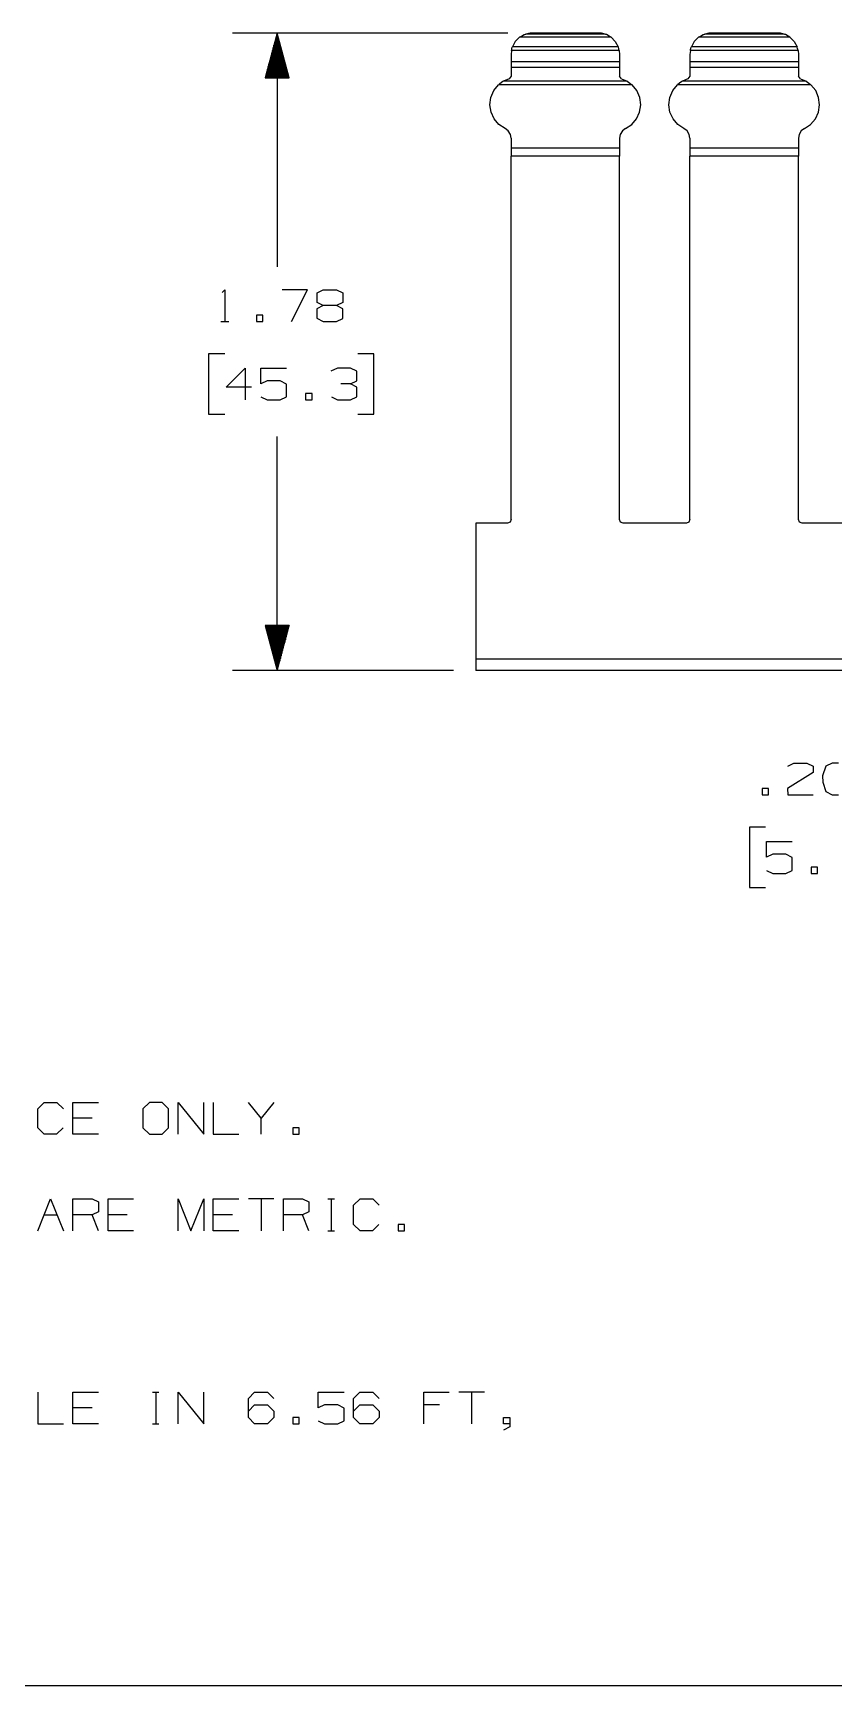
# Model space of a CAD drawing. Extents: x 0.6 to 16.4, y 0.4 to 10.6.
# Drawn here: x 3.915 to 6.154, y 0.44 to 5.062 of the extents above; entities that cross this region are included whole.
import ezdxf

# ---------------------------------------------------------------- set-up
doc = ezdxf.new("R2010")
doc.units = 0
doc.header["$MEASUREMENT"] = 0
doc.layers.add('1', color=7, linetype='Continuous')

msp = doc.modelspace()

# ---------------------------------------------------------------- linework, layer by layer
at = {"layer": '1', "color": 7, "linetype": 'Continuous'}
for p, q in [((5.241865, 5.061882), (4.472581, 5.061882)), ((4.597581, 5.061882), (4.564087, 4.936882)), ((4.592581, 4.936882), (4.592581, 5.043222)), ((4.594581, 4.936882), (4.594581, 5.050686)), ((4.596581, 4.936882), (4.596581, 5.05815)), ((4.597581, 5.061882), (4.597581, 4.407735)), ((4.631074, 4.936882), (4.597581, 5.061882)), ((4.598581, 4.936882), (4.598581, 5.05815)), ((4.600581, 4.936882), (4.600581, 5.050686)), ((4.602581, 4.936882), (4.602581, 5.043222)), ((5.263114, 5.03806), (5.255074, 5.023278)), ((5.274944, 5.050028), (5.263114, 5.03806)), ((5.274944, 5.050028), (5.280248, 5.053634)), ((5.530766, 5.050028), (5.274944, 5.050028)), ((5.280248, 5.053634), (5.287721, 5.057463)), ((5.287721, 5.057463), (5.289796, 5.058304)), ((5.289796, 5.058304), (5.291581, 5.058956)), ((5.291581, 5.058956), (5.29215, 5.059151)), ((5.29215, 5.059151), (5.292308, 5.059204)), ((5.292308, 5.059204), (5.295267, 5.060106)), ((5.513402, 5.059204), (5.292308, 5.059204)), ((5.295267, 5.060106), (5.298267, 5.060854)), ((5.298267, 5.060854), (5.301302, 5.061447)), ((5.301302, 5.061447), (5.304365, 5.061882)), ((5.501346, 5.061882), (5.304365, 5.061882)), ((5.504407, 5.061447), (5.501346, 5.061882)), ((5.507443, 5.060854), (5.504407, 5.061447)), ((5.510444, 5.060106), (5.507443, 5.060854)), ((5.513402, 5.059204), (5.510444, 5.060106)), ((5.51356, 5.059151), (5.513402, 5.059204)), ((5.514129, 5.058956), (5.51356, 5.059151)), ((5.515914, 5.058304), (5.514129, 5.058956)), ((5.51799, 5.057463), (5.515914, 5.058304)), ((5.525462, 5.053634), (5.51799, 5.057463)), ((5.530766, 5.050028), (5.525462, 5.053634)), ((5.530766, 5.050028), (5.542595, 5.03806)), ((5.542595, 5.03806), (5.550636, 5.023278)), ((5.763114, 5.03806), (5.755074, 5.023278)), ((5.774944, 5.050028), (5.763114, 5.03806)), ((5.774944, 5.050028), (5.780248, 5.053634)), ((6.030766, 5.050028), (5.774944, 5.050028)), ((5.780248, 5.053634), (5.787721, 5.057463)), ((5.787721, 5.057463), (5.789796, 5.058304)), ((5.789796, 5.058304), (5.791581, 5.058956)), ((5.791581, 5.058956), (5.79215, 5.059151)), ((5.79215, 5.059151), (5.792308, 5.059204)), ((5.792308, 5.059204), (5.795267, 5.060106)), ((6.013402, 5.059204), (5.792308, 5.059204)), ((5.795267, 5.060106), (5.798267, 5.060854)), ((5.798267, 5.060854), (5.801302, 5.061447)), ((5.801302, 5.061447), (5.804365, 5.061882)), ((6.001346, 5.061882), (5.804365, 5.061882)), ((6.004407, 5.061447), (6.001346, 5.061882)), ((6.007443, 5.060854), (6.004407, 5.061447)), ((6.010444, 5.060106), (6.007443, 5.060854)), ((6.013402, 5.059204), (6.010444, 5.060106)), ((6.01356, 5.059151), (6.013402, 5.059204)), ((6.014129, 5.058956), (6.01356, 5.059151)), ((6.015914, 5.058304), (6.014129, 5.058956)), ((6.01799, 5.057463), (6.015914, 5.058304)), ((6.025462, 5.053634), (6.01799, 5.057463)), ((6.030766, 5.050028), (6.025462, 5.053634)), ((6.030766, 5.050028), (6.042595, 5.03806)), ((6.042595, 5.03806), (6.050636, 5.023278)), ((4.580581, 4.936882), (4.580581, 4.998437)), ((4.582581, 4.936882), (4.582581, 5.005902)), ((4.584581, 4.936882), (4.584581, 5.013366)), ((4.586581, 4.936882), (4.586581, 5.02083)), ((4.588581, 4.936882), (4.588581, 5.028294)), ((4.590581, 4.936882), (4.590581, 5.035758)), ((4.604581, 4.936882), (4.604581, 5.035758)), ((4.606581, 4.936882), (4.606581, 5.028294)), ((4.608581, 4.936882), (4.608581, 5.02083)), ((4.610581, 4.936882), (4.610581, 5.013366)), ((4.612581, 4.936882), (4.612581, 5.005902)), ((4.614581, 4.936882), (4.614581, 4.998437)), ((5.2523, 5.0133), (5.25128, 5.002282)), ((5.25128, 5.002282), (5.25128, 4.981414)), ((5.2523, 5.0133), (5.25246, 5.014121)), ((5.55341, 5.0133), (5.2523, 5.0133)), ((5.25246, 5.014121), (5.252913, 5.016185)), ((5.252913, 5.016185), (5.253632, 5.018915)), ((5.253632, 5.018915), (5.254627, 5.022042)), ((5.254627, 5.022042), (5.255074, 5.023278)), ((5.550636, 5.023278), (5.255074, 5.023278)), ((5.551083, 5.022042), (5.550636, 5.023278)), ((5.552078, 5.018915), (5.551083, 5.022042)), ((5.552797, 5.016185), (5.552078, 5.018915)), ((5.55325, 5.014121), (5.552797, 5.016185)), ((5.55341, 5.0133), (5.55325, 5.014121)), ((5.55341, 5.0133), (5.55443, 5.002282)), ((5.55443, 5.002282), (5.55443, 4.981414)), ((5.7523, 5.0133), (5.75128, 5.002282)), ((5.75128, 5.002282), (5.75128, 4.981414)), ((5.7523, 5.0133), (5.75246, 5.014121)), ((6.05341, 5.0133), (5.7523, 5.0133)), ((5.75246, 5.014121), (5.752913, 5.016185)), ((5.752913, 5.016185), (5.753632, 5.018915)), ((5.753632, 5.018915), (5.754627, 5.022042)), ((5.754627, 5.022042), (5.755074, 5.023278)), ((6.050636, 5.023278), (5.755074, 5.023278)), ((6.051083, 5.022042), (6.050636, 5.023278)), ((6.052078, 5.018915), (6.051083, 5.022042)), ((6.052797, 5.016185), (6.052078, 5.018915)), ((6.05325, 5.014121), (6.052797, 5.016185)), ((6.05341, 5.0133), (6.05325, 5.014121)), ((6.05341, 5.0133), (6.05443, 5.002282)), ((6.05443, 5.002282), (6.05443, 4.981414)), ((4.566581, 4.936882), (4.566581, 4.946189)), ((4.568581, 4.936882), (4.568581, 4.953653)), ((4.570581, 4.936882), (4.570581, 4.961117)), ((4.572581, 4.936882), (4.572581, 4.968581)), ((4.574581, 4.936882), (4.574581, 4.976045)), ((4.576581, 4.936882), (4.576581, 4.98351)), ((4.578581, 4.936882), (4.578581, 4.990973)), ((4.616581, 4.936882), (4.616581, 4.990973)), ((4.618581, 4.936882), (4.618581, 4.98351)), ((4.620581, 4.936882), (4.620581, 4.976045)), ((4.622581, 4.936882), (4.622581, 4.968581)), ((4.624581, 4.936882), (4.624581, 4.961117)), ((4.626581, 4.936882), (4.626581, 4.953653)), ((4.628581, 4.936882), (4.628581, 4.946189)), ((5.55443, 4.981414), (5.25128, 4.981414)), ((5.25128, 4.981414), (5.25128, 4.975233)), ((5.25128, 4.975233), (5.25128, 4.965448)), ((5.55443, 4.965448), (5.25128, 4.965448)), ((5.25128, 4.965448), (5.25128, 4.941604)), ((5.55443, 4.981414), (5.55443, 4.975233)), ((5.55443, 4.975233), (5.55443, 4.965448)), ((5.55443, 4.965448), (5.55443, 4.941604)), ((6.05443, 4.981414), (5.75128, 4.981414)), ((5.75128, 4.981414), (5.75128, 4.975233)), ((5.75128, 4.975233), (5.75128, 4.965448)), ((6.05443, 4.965448), (5.75128, 4.965448)), ((5.75128, 4.965448), (5.75128, 4.941604)), ((6.05443, 4.981414), (6.05443, 4.975233)), ((6.05443, 4.975233), (6.05443, 4.965448)), ((6.05443, 4.965448), (6.05443, 4.941604)), ((4.564087, 4.936882), (4.631074, 4.936882)), ((4.564581, 4.936882), (4.564581, 4.938725)), ((4.564581, 4.936882), (4.564581, 4.938725)), ((4.630581, 4.936882), (4.630581, 4.938725)), ((4.630581, 4.936882), (4.630581, 4.938725)), ((5.194934, 4.882107), (5.203171, 4.901147)), ((5.203171, 4.901147), (5.21631, 4.917202)), ((5.217687, 4.918445), (5.21631, 4.917202)), ((5.589401, 4.917202), (5.21631, 4.917202)), ((5.225871, 4.924701), (5.217687, 4.918445)), ((5.229952, 4.927216), (5.225871, 4.924701)), ((5.245588, 4.933944), (5.229952, 4.927216)), ((5.575758, 4.927216), (5.229952, 4.927216)), ((5.25128, 4.941604), (5.245588, 4.933944)), ((5.560122, 4.933944), (5.55443, 4.941604)), ((5.560122, 4.933944), (5.575758, 4.927216)), ((5.575758, 4.927216), (5.579839, 4.924701)), ((5.579839, 4.924701), (5.588023, 4.918445)), ((5.588023, 4.918445), (5.589401, 4.917202)), ((5.602539, 4.901147), (5.589401, 4.917202)), ((5.610776, 4.882107), (5.602539, 4.901147)), ((5.694934, 4.882107), (5.703171, 4.901147)), ((5.703171, 4.901147), (5.71631, 4.917202)), ((5.717687, 4.918445), (5.71631, 4.917202)), ((6.089401, 4.917202), (5.71631, 4.917202)), ((5.725871, 4.924701), (5.717687, 4.918445)), ((5.729952, 4.927216), (5.725871, 4.924701)), ((5.745588, 4.933944), (5.729952, 4.927216)), ((6.075758, 4.927216), (5.729952, 4.927216)), ((5.75128, 4.941604), (5.745588, 4.933944)), ((6.060122, 4.933944), (6.05443, 4.941604)), ((6.060122, 4.933944), (6.075758, 4.927216)), ((6.075758, 4.927216), (6.079839, 4.924701)), ((6.079839, 4.924701), (6.088023, 4.918445)), ((6.088023, 4.918445), (6.089401, 4.917202)), ((6.102539, 4.901147), (6.089401, 4.917202)), ((6.110776, 4.882107), (6.102539, 4.901147)), ((5.192227, 4.861539), (5.194934, 4.882107)), ((5.195259, 4.841016), (5.192227, 4.861539)), ((5.610451, 4.841016), (5.613482, 4.861539)), ((5.613482, 4.861539), (5.610776, 4.882107)), ((5.692227, 4.861539), (5.694934, 4.882107)), ((5.695259, 4.841016), (5.692227, 4.861539)), ((6.110451, 4.841016), (6.113482, 4.861539)), ((6.113482, 4.861539), (6.110776, 4.882107)), ((5.203797, 4.822109), (5.195259, 4.841016)), ((5.217188, 4.806264), (5.203797, 4.822109)), ((5.588522, 4.806264), (5.601913, 4.822109)), ((5.601913, 4.822109), (5.610451, 4.841016)), ((5.703797, 4.822109), (5.695259, 4.841016)), ((5.717188, 4.806264), (5.703797, 4.822109)), ((6.088522, 4.806264), (6.101913, 4.822109)), ((6.101913, 4.822109), (6.110451, 4.841016)), ((5.234407, 4.794694), (5.217188, 4.806264)), ((5.243328, 4.788064), (5.234407, 4.794694)), ((5.249221, 4.77864), (5.243328, 4.788064)), ((5.25128, 4.767718), (5.249221, 4.77864)), ((5.25128, 4.767718), (5.25128, 4.740124)), ((5.556489, 4.77864), (5.55443, 4.767718)), ((5.55443, 4.767718), (5.55443, 4.740124)), ((5.562383, 4.788064), (5.556489, 4.77864)), ((5.571303, 4.794694), (5.562383, 4.788064)), ((5.571303, 4.794694), (5.588522, 4.806264)), ((5.734407, 4.794694), (5.717188, 4.806264)), ((5.743328, 4.788064), (5.734407, 4.794694)), ((5.749221, 4.77864), (5.743328, 4.788064)), ((5.75128, 4.767718), (5.749221, 4.77864)), ((5.75128, 4.767718), (5.75128, 4.740124)), ((6.056489, 4.77864), (6.05443, 4.767718)), ((6.05443, 4.767718), (6.05443, 4.740124)), ((6.062383, 4.788064), (6.056489, 4.77864)), ((6.071303, 4.794694), (6.062383, 4.788064)), ((6.071303, 4.794694), (6.088522, 4.806264)), ((5.55443, 4.740124), (5.25128, 4.740124)), ((5.25128, 4.740124), (5.25128, 4.729941)), ((5.25128, 4.729941), (5.25128, 4.717957)), ((5.55443, 4.717957), (5.25128, 4.717957)), ((5.25128, 3.701416), (5.25128, 4.717957)), ((5.55443, 4.740124), (5.55443, 4.729941)), ((5.55443, 4.729941), (5.55443, 4.717957)), ((5.55443, 3.701416), (5.55443, 4.717957)), ((6.05443, 4.740124), (5.75128, 4.740124)), ((5.75128, 4.740124), (5.75128, 4.729941)), ((5.75128, 4.729941), (5.75128, 4.717957)), ((6.05443, 4.717957), (5.75128, 4.717957)), ((5.75128, 3.701416), (5.75128, 4.717957)), ((6.05443, 4.740124), (6.05443, 4.729941)), ((6.05443, 4.729941), (6.05443, 4.717957)), ((6.05443, 3.701416), (6.05443, 4.717957)), ((4.443456, 4.336798), (4.450956, 4.344298)), ((4.450956, 4.344298), (4.450956, 4.255236)), ((4.682706, 4.344298), (4.611456, 4.344298)), ((4.637706, 4.255236), (4.682706, 4.344298)), ((4.726393, 4.300235), (4.708581, 4.290861)), ((4.709518, 4.33586), (4.726393, 4.344298)), ((4.709518, 4.308673), (4.709518, 4.33586)), ((4.726393, 4.300235), (4.709518, 4.308673)), ((4.726393, 4.344298), (4.762956, 4.344298)), ((4.762956, 4.300235), (4.726393, 4.300235)), ((4.762956, 4.344298), (4.780768, 4.33586)), ((4.780768, 4.308673), (4.762956, 4.300235)), ((4.780768, 4.290861), (4.762956, 4.300235)), ((4.780768, 4.33586), (4.780768, 4.308673)), ((4.439706, 4.255236), (4.462206, 4.255236)), ((4.557456, 4.273048), (4.539643, 4.273048)), ((4.539643, 4.273048), (4.539643, 4.255236)), ((4.539643, 4.255236), (4.557456, 4.255236)), ((4.557456, 4.255236), (4.557456, 4.273048)), ((4.708581, 4.290861), (4.708581, 4.26461)), ((4.708581, 4.26461), (4.726393, 4.255236)), ((4.726393, 4.255236), (4.762956, 4.255236)), ((4.762956, 4.255236), (4.780768, 4.263673)), ((4.780768, 4.263673), (4.780768, 4.290861)), ((4.450956, 4.165236), (4.405956, 4.165236)), ((4.405956, 4.165236), (4.405956, 3.996485)), ((4.867956, 4.165236), (4.822956, 4.165236)), ((4.867956, 3.996485), (4.867956, 4.165236)), ((4.454706, 4.071486), (4.508143, 4.124923)), ((4.508143, 4.124923), (4.508143, 4.035861)), ((4.551831, 4.080861), (4.551831, 4.124923)), ((4.551831, 4.124923), (4.624019, 4.124923)), ((4.765769, 4.124923), (4.747956, 4.116486)), ((4.802331, 4.124923), (4.765769, 4.124923)), ((4.820143, 4.116486), (4.802331, 4.124923)), ((4.820143, 4.089298), (4.820143, 4.116486)), ((4.525956, 4.071486), (4.454706, 4.071486)), ((4.569643, 4.089298), (4.551831, 4.080861)), ((4.606206, 4.089298), (4.569643, 4.089298)), ((4.624019, 4.079923), (4.606206, 4.089298)), ((4.624019, 4.044298), (4.624019, 4.079923)), ((4.802331, 4.080861), (4.775144, 4.080861)), ((4.802331, 4.080861), (4.820143, 4.089298)), ((4.820143, 4.071486), (4.802331, 4.080861)), ((4.820143, 4.044298), (4.820143, 4.071486)), ((4.551831, 4.044298), (4.569643, 4.035861)), ((4.569643, 4.035861), (4.606206, 4.035861)), ((4.606206, 4.035861), (4.624019, 4.044298)), ((4.694893, 4.053673), (4.677081, 4.053673)), ((4.677081, 4.053673), (4.677081, 4.035861)), ((4.677081, 4.035861), (4.694893, 4.035861)), ((4.694893, 4.035861), (4.694893, 4.053673)), ((4.748893, 4.044298), (4.765769, 4.035861)), ((4.765769, 4.035861), (4.802331, 4.035861)), ((4.802331, 4.035861), (4.820143, 4.044298)), ((4.405956, 3.996485), (4.450956, 3.996485)), ((4.822956, 3.996485), (4.867956, 3.996485)), ((4.597581, 3.279839), (4.597581, 3.933985)), ((5.25128, 3.701416), (5.248351, 3.694345)), ((5.557359, 3.694345), (5.55443, 3.701416)), ((5.75128, 3.701416), (5.748351, 3.694345)), ((6.057359, 3.694345), (6.05443, 3.701416)), ((5.24128, 3.691416), (5.152855, 3.691416)), ((5.152855, 3.691416), (5.152855, 3.311324)), ((5.248351, 3.694345), (5.24128, 3.691416)), ((5.56443, 3.691416), (5.557359, 3.694345)), ((5.74128, 3.691416), (5.56443, 3.691416)), ((5.748351, 3.694345), (5.74128, 3.691416)), ((6.06443, 3.691416), (6.057359, 3.694345)), ((6.24128, 3.691416), (6.06443, 3.691416)), ((4.631074, 3.404839), (4.564087, 3.404839)), ((4.564087, 3.404839), (4.597581, 3.279839)), ((4.564581, 3.404839), (4.564581, 3.402996)), ((4.564581, 3.404839), (4.564581, 3.402996)), ((4.566581, 3.404839), (4.566581, 3.395532)), ((4.568581, 3.404839), (4.568581, 3.388068)), ((4.570581, 3.404839), (4.570581, 3.380604)), ((4.572581, 3.404839), (4.572581, 3.37314)), ((4.574581, 3.404839), (4.574581, 3.365676)), ((4.576581, 3.404839), (4.576581, 3.358212)), ((4.578581, 3.404839), (4.578581, 3.350748)), ((4.580581, 3.404839), (4.580581, 3.343283)), ((4.582581, 3.404839), (4.582581, 3.335819)), ((4.584581, 3.404839), (4.584581, 3.328355)), ((4.586581, 3.404839), (4.586581, 3.320891)), ((4.588581, 3.404839), (4.588581, 3.313427)), ((4.590581, 3.404839), (4.590581, 3.305963)), ((4.592581, 3.404839), (4.592581, 3.298499)), ((4.594581, 3.404839), (4.594581, 3.291035)), ((4.596581, 3.404839), (4.596581, 3.283571)), ((4.597581, 3.279839), (4.631074, 3.404839)), ((4.598581, 3.404839), (4.598581, 3.283571)), ((4.600581, 3.404839), (4.600581, 3.291035)), ((4.602581, 3.404839), (4.602581, 3.298499)), ((4.604581, 3.404839), (4.604581, 3.305963)), ((4.606581, 3.404839), (4.606581, 3.313427)), ((4.608581, 3.404839), (4.608581, 3.320891)), ((4.610581, 3.404839), (4.610581, 3.328355)), ((4.612581, 3.404839), (4.612581, 3.335819)), ((4.614581, 3.404839), (4.614581, 3.343283)), ((4.616581, 3.404839), (4.616581, 3.350748)), ((4.618581, 3.404839), (4.618581, 3.358212)), ((4.620581, 3.404839), (4.620581, 3.365676)), ((4.622581, 3.404839), (4.622581, 3.37314)), ((4.624581, 3.404839), (4.624581, 3.380604)), ((4.626581, 3.404839), (4.626581, 3.388068)), ((4.628581, 3.404839), (4.628581, 3.395532)), ((4.630581, 3.404839), (4.630581, 3.402996)), ((4.630581, 3.404839), (4.630581, 3.402996)), ((13.152855, 3.311324), (5.152855, 3.311324)), ((5.152855, 3.311324), (5.152855, 3.29558)), ((5.152855, 3.29558), (5.152855, 3.284056)), ((5.152855, 3.284056), (5.152855, 3.279839)), ((5.090355, 3.279839), (4.472581, 3.279839)), ((13.152855, 3.279839), (5.152855, 3.279839)), ((6.024617, 3.012084), (6.041492, 3.020521)), ((6.041492, 3.020521), (6.078055, 3.020521)), ((6.078055, 3.020521), (6.095867, 3.012084)), ((6.095867, 3.012084), (6.095867, 2.994272)), ((6.131117, 3.012084), (6.121742, 2.984896)), ((6.14893, 3.020521), (6.131117, 3.012084)), ((6.166742, 3.020521), (6.14893, 3.020521)), ((6.095867, 2.994272), (6.02368, 2.949271)), ((6.121742, 2.984896), (6.12268, 2.967084)), ((6.12268, 2.967084), (6.131117, 2.940834)), ((5.970617, 2.949271), (5.952805, 2.949271)), ((5.952805, 2.949271), (5.952805, 2.931459)), ((5.952805, 2.931459), (5.970617, 2.931459)), ((5.970617, 2.931459), (5.970617, 2.949271)), ((6.02368, 2.949271), (6.024617, 2.931459)), ((6.024617, 2.931459), (6.095867, 2.931459)), ((6.131117, 2.940834), (6.14893, 2.931459)), ((6.14893, 2.931459), (6.166742, 2.931459)), ((5.96218, 2.841459), (5.91718, 2.841459)), ((5.91718, 2.841459), (5.91718, 2.672709)), ((5.964993, 2.757084), (5.964993, 2.801147)), ((5.964993, 2.801147), (6.03718, 2.801147)), ((5.982805, 2.765522), (5.964993, 2.757084)), ((6.019367, 2.765522), (5.982805, 2.765522)), ((6.03718, 2.756146), (6.019367, 2.765522)), ((6.03718, 2.720521), (6.03718, 2.756146)), ((6.108055, 2.729896), (6.090242, 2.729896)), ((6.090242, 2.729896), (6.090242, 2.712084)), ((6.108055, 2.712084), (6.108055, 2.729896)), ((5.964993, 2.720521), (5.982805, 2.712084)), ((5.982805, 2.712084), (6.019367, 2.712084)), ((6.019367, 2.712084), (6.03718, 2.720521)), ((6.090242, 2.712084), (6.108055, 2.712084)), ((5.91718, 2.672709), (5.96218, 2.672709)), ((3.928721, 2.054012), (3.946534, 2.071825)), ((3.928721, 2.000575), (3.928721, 2.054012)), ((3.946534, 2.071825), (3.982159, 2.071825)), ((3.982159, 2.071825), (3.999971, 2.054012)), ((4.026784, 1.982762), (4.026784, 2.071825)), ((4.026784, 2.071825), (4.098034, 2.071825)), ((4.240721, 2.071825), (4.221972, 2.054012)), ((4.221972, 2.054012), (4.221972, 2.000575)), ((4.276346, 2.071825), (4.240721, 2.071825)), ((4.294159, 2.054012), (4.276346, 2.071825)), ((4.294159, 2.000575), (4.294159, 2.054012)), ((4.320971, 1.982762), (4.320971, 2.071825)), ((4.320971, 2.071825), (4.392221, 1.982762)), ((4.392221, 1.982762), (4.392221, 2.071825)), ((4.419034, 2.071825), (4.419034, 1.982762)), ((4.552722, 2.027762), (4.517097, 2.071825)), ((4.588346, 2.071825), (4.552722, 2.027762)), ((3.946534, 1.982762), (3.928721, 2.000575)), ((3.999034, 2.000575), (3.981221, 1.982762)), ((4.080221, 2.027762), (4.026784, 2.027762)), ((4.221972, 2.000575), (4.240721, 1.982762)), ((4.276346, 1.982762), (4.294159, 2.000575)), ((4.552722, 1.982762), (4.552722, 2.027762)), ((4.659221, 2.000575), (4.641409, 2.000575)), ((4.641409, 2.000575), (4.641409, 1.982762)), ((4.659221, 1.982762), (4.659221, 2.000575)), ((3.981221, 1.982762), (3.946534, 1.982762)), ((4.098034, 1.982762), (4.026784, 1.982762)), ((4.240721, 1.982762), (4.276346, 1.982762)), ((4.419034, 1.982762), (4.490284, 1.982762)), ((4.641409, 1.982762), (4.659221, 1.982762)), ((3.928721, 1.712762), (3.964346, 1.801825)), ((3.946534, 1.757762), (3.982159, 1.757762)), ((3.964346, 1.801825), (3.999971, 1.712762)), ((4.026784, 1.712762), (4.026784, 1.801825)), ((4.026784, 1.801825), (4.080221, 1.801825)), ((4.080221, 1.757762), (4.026784, 1.757762)), ((4.080221, 1.801825), (4.098034, 1.793387)), ((4.098034, 1.7662), (4.080221, 1.757762)), ((4.098034, 1.712762), (4.080221, 1.757762)), ((4.098034, 1.793387), (4.098034, 1.7662)), ((4.124846, 1.712762), (4.124846, 1.801825)), ((4.124846, 1.801825), (4.196096, 1.801825)), ((4.178284, 1.757762), (4.124846, 1.757762)), ((4.320971, 1.712762), (4.320971, 1.801825)), ((4.320971, 1.801825), (4.356596, 1.712762)), ((4.356596, 1.712762), (4.392221, 1.801825)), ((4.392221, 1.801825), (4.392221, 1.712762)), ((4.419034, 1.712762), (4.419034, 1.801825)), ((4.419034, 1.801825), (4.490284, 1.801825)), ((4.472471, 1.757762), (4.419034, 1.757762)), ((4.588346, 1.801825), (4.517097, 1.801825)), ((4.552722, 1.801825), (4.552722, 1.712762)), ((4.615159, 1.712762), (4.615159, 1.801825)), ((4.615159, 1.801825), (4.668596, 1.801825)), ((4.668596, 1.757762), (4.615159, 1.757762)), ((4.668596, 1.801825), (4.686409, 1.793387)), ((4.686409, 1.7662), (4.668596, 1.757762)), ((4.686409, 1.712762), (4.668596, 1.757762)), ((4.686409, 1.793387), (4.686409, 1.7662)), ((4.739471, 1.801825), (4.757284, 1.801825)), ((4.748847, 1.801825), (4.748847, 1.712762)), ((4.811284, 1.784012), (4.829096, 1.801825)), ((4.811284, 1.730575), (4.811284, 1.784012)), ((4.829096, 1.801825), (4.864721, 1.801825)), ((4.864721, 1.801825), (4.882534, 1.784012)), ((4.196096, 1.712762), (4.124846, 1.712762)), ((4.490284, 1.712762), (4.419034, 1.712762)), ((4.739471, 1.712762), (4.757284, 1.712762)), ((4.829096, 1.712762), (4.811284, 1.730575)), ((4.863784, 1.712762), (4.829096, 1.712762)), ((4.881596, 1.730575), (4.863784, 1.712762)), ((4.953409, 1.730575), (4.935596, 1.730575)), ((4.935596, 1.730575), (4.935596, 1.712762)), ((4.935596, 1.712762), (4.953409, 1.712762)), ((4.953409, 1.712762), (4.953409, 1.730575)), ((3.928721, 1.261825), (3.928721, 1.172762)), ((4.026784, 1.172762), (4.026784, 1.261825)), ((4.026784, 1.261825), (4.098034, 1.261825)), ((4.249159, 1.261825), (4.266971, 1.261825)), ((4.258534, 1.261825), (4.258534, 1.172762)), ((4.320971, 1.172762), (4.320971, 1.261825)), ((4.320971, 1.261825), (4.392221, 1.172762)), ((4.392221, 1.172762), (4.392221, 1.261825)), ((4.517097, 1.244012), (4.533971, 1.261825)), ((4.533971, 1.261825), (4.570534, 1.261825)), ((4.570534, 1.261825), (4.588346, 1.244012)), ((4.712284, 1.217762), (4.712284, 1.261825)), ((4.712284, 1.261825), (4.784472, 1.261825)), ((4.811284, 1.244012), (4.828159, 1.261825)), ((4.828159, 1.261825), (4.864721, 1.261825)), ((4.864721, 1.261825), (4.882534, 1.244012)), ((5.007409, 1.172762), (5.007409, 1.261825)), ((5.007409, 1.261825), (5.078659, 1.261825)), ((5.176721, 1.261825), (5.105471, 1.261825)), ((5.141096, 1.261825), (5.141096, 1.172762)), ((4.080221, 1.217762), (4.026784, 1.217762)), ((4.517097, 1.190575), (4.517097, 1.244012)), ((4.517097, 1.208387), (4.533971, 1.2262)), ((4.533971, 1.2262), (4.570534, 1.2262)), ((4.570534, 1.2262), (4.588346, 1.208387)), ((4.588346, 1.208387), (4.588346, 1.190575)), ((4.730096, 1.2262), (4.712284, 1.217762)), ((4.766659, 1.2262), (4.730096, 1.2262)), ((4.784472, 1.216825), (4.766659, 1.2262)), ((4.784472, 1.1812), (4.784472, 1.216825)), ((4.811284, 1.190575), (4.811284, 1.244012)), ((4.811284, 1.208387), (4.828159, 1.2262)), ((4.828159, 1.2262), (4.864721, 1.2262)), ((4.864721, 1.2262), (4.882534, 1.208387)), ((4.882534, 1.208387), (4.882534, 1.190575)), ((5.051471, 1.2262), (5.007409, 1.2262)), ((3.928721, 1.172762), (3.999971, 1.172762)), ((4.098034, 1.172762), (4.026784, 1.172762)), ((4.249159, 1.172762), (4.266971, 1.172762)), ((4.533971, 1.172762), (4.517097, 1.190575)), ((4.570534, 1.172762), (4.533971, 1.172762)), ((4.588346, 1.190575), (4.570534, 1.172762)), ((4.659221, 1.190575), (4.641409, 1.190575)), ((4.641409, 1.190575), (4.641409, 1.172762)), ((4.641409, 1.172762), (4.659221, 1.172762)), ((4.659221, 1.172762), (4.659221, 1.190575)), ((4.712284, 1.1812), (4.730096, 1.172762)), ((4.730096, 1.172762), (4.766659, 1.172762)), ((4.766659, 1.172762), (4.784472, 1.1812)), ((4.828159, 1.172762), (4.811284, 1.190575)), ((4.864721, 1.172762), (4.828159, 1.172762)), ((4.882534, 1.190575), (4.864721, 1.172762)), ((5.229784, 1.172762), (5.229784, 1.190575)), ((5.229784, 1.190575), (5.247596, 1.190575)), ((5.247596, 1.172762), (5.229784, 1.172762)), ((5.247596, 1.164325), (5.229784, 1.15495)), ((5.247596, 1.190575), (5.247596, 1.164325)), ((16.369932, 0.440085), (0.633067, 0.440085))]:
    msp.add_line(p, q, dxfattribs=at)

doc.saveas('drawing.dxf')
